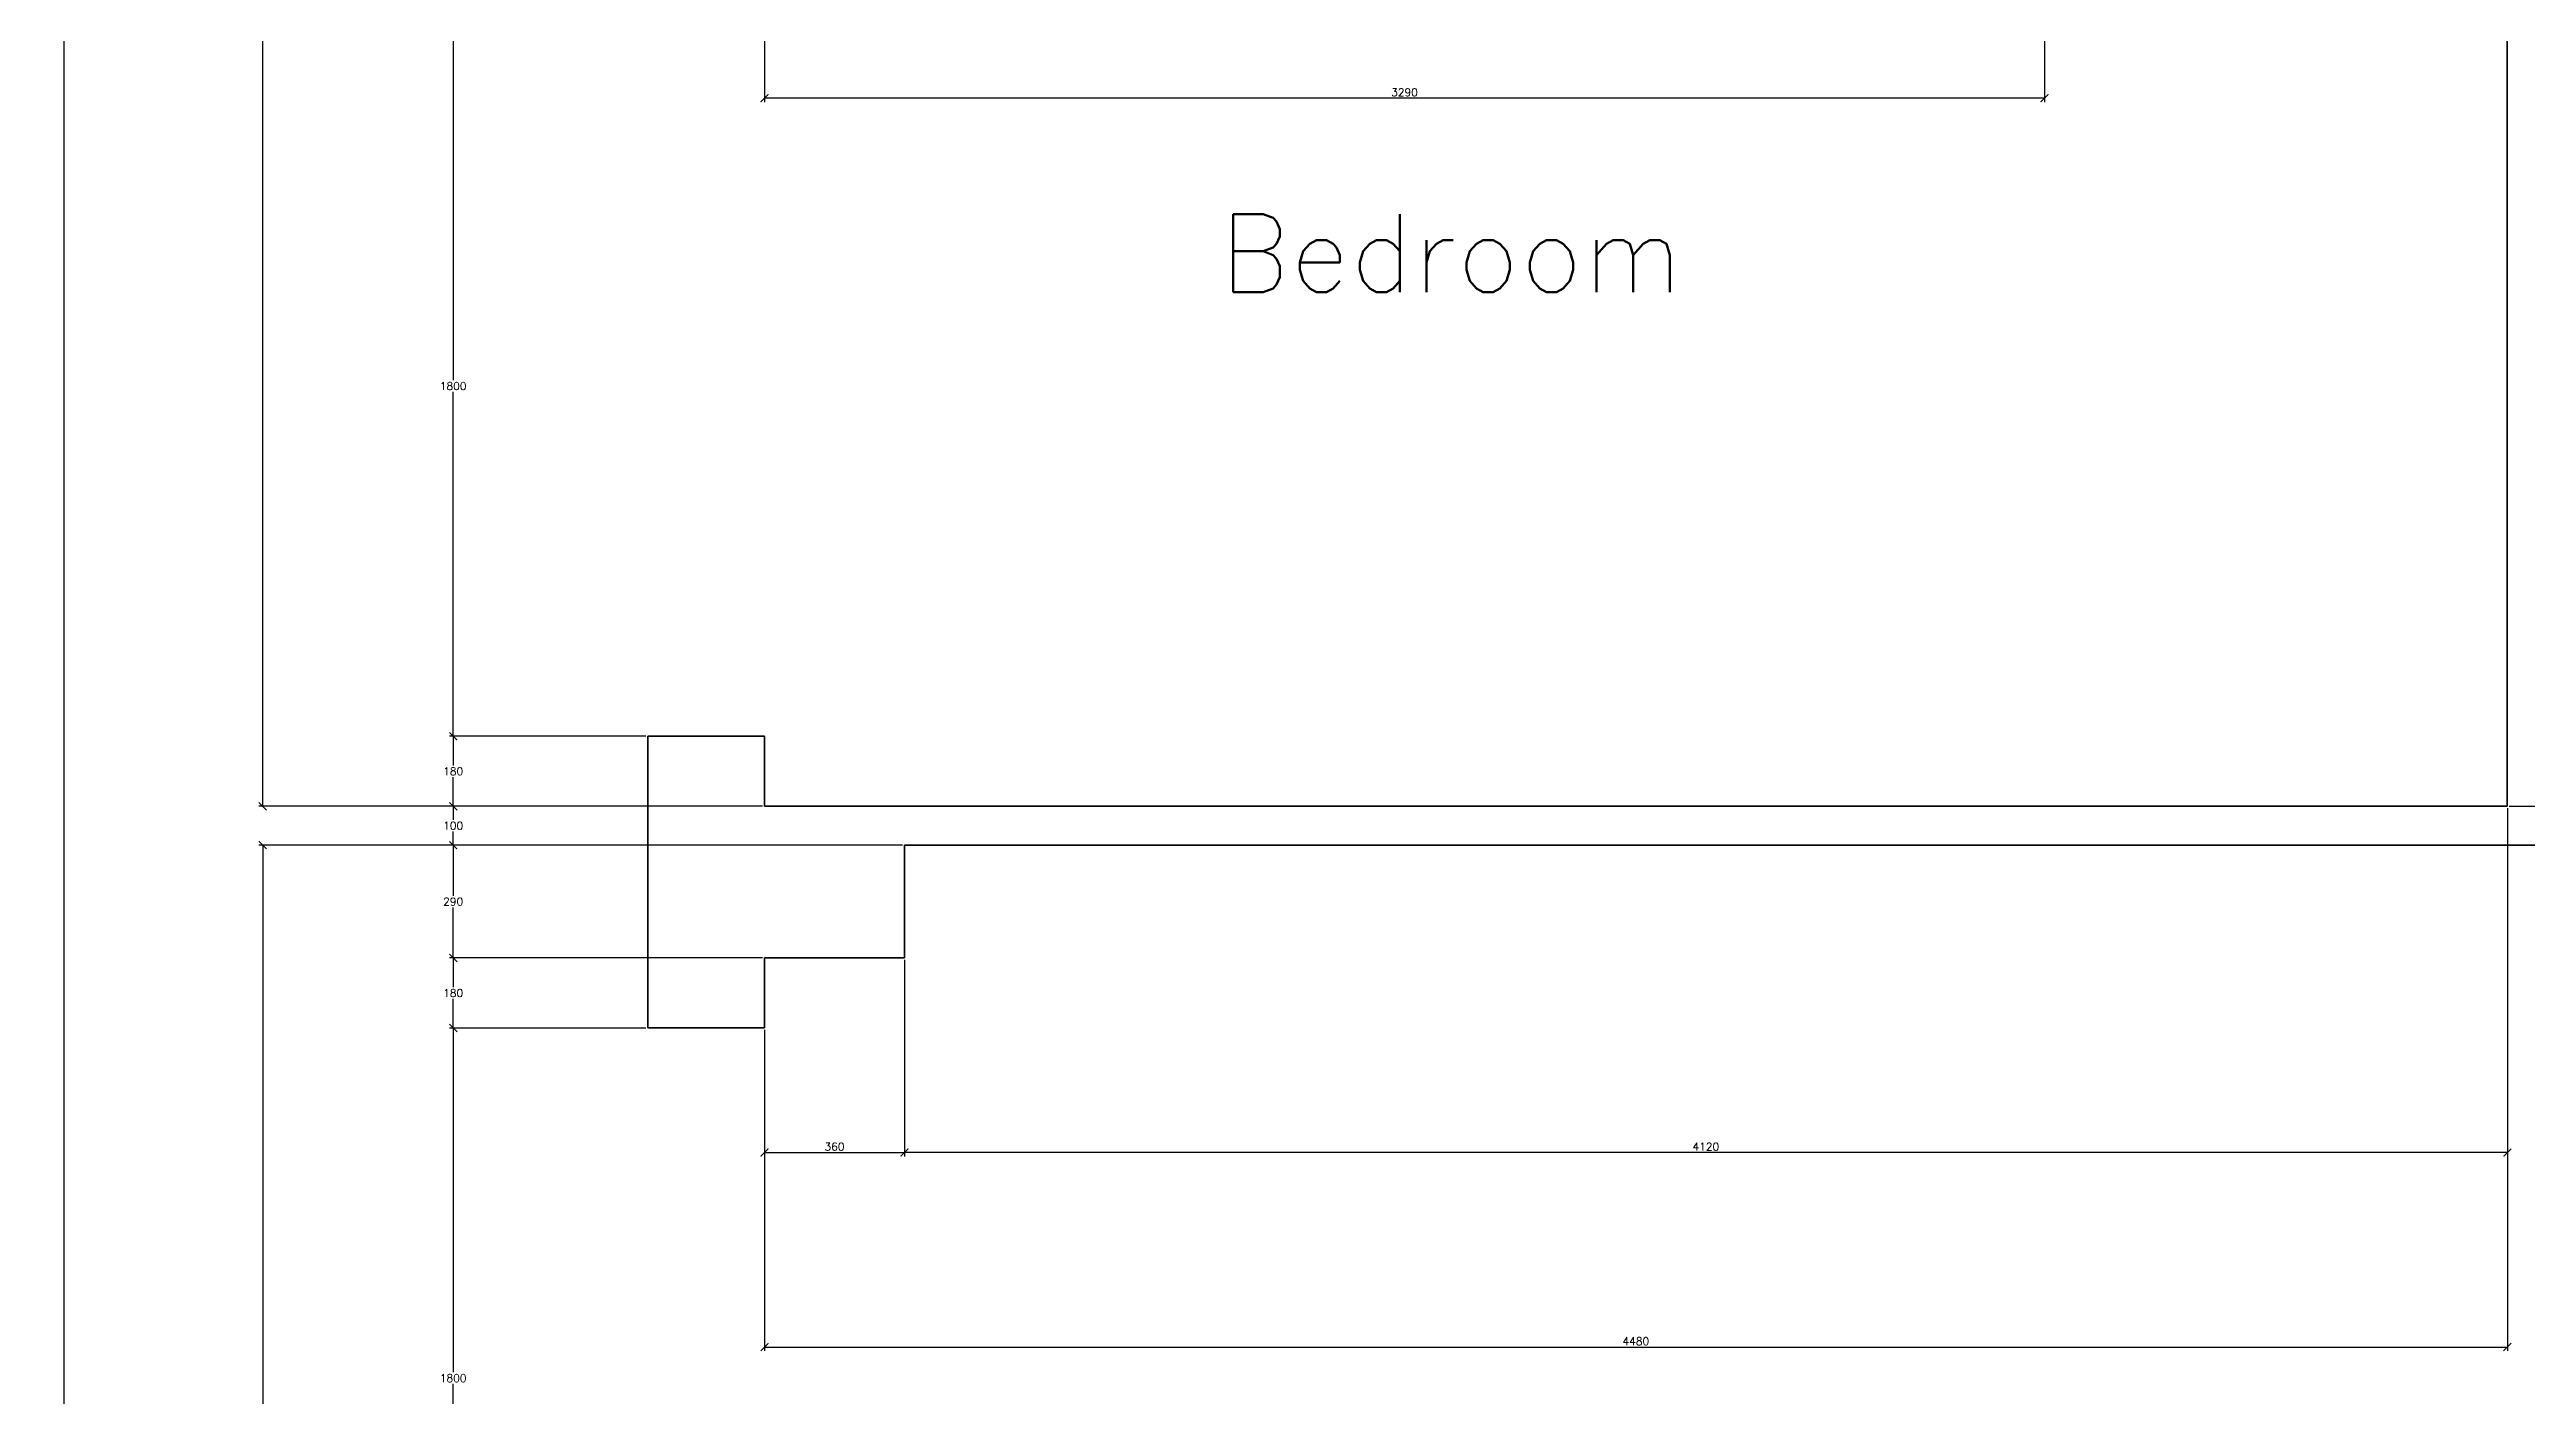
# Model space of a CAD drawing. Header units: millimetres. Extents: x -13274 to 77127, y -114744 to 1151.
# Drawn here: x 56877 to 63244, y -110777 to -107318 of the extents above; entities that cross this region are included whole.
import ezdxf

# ---------------------------------------------------------------- set-up
doc = ezdxf.new("R2010")
doc.units = ezdxf.units.MM
doc.header["$LTSCALE"] = 5
doc.layers.add('Dimension', color=1, linetype='Continuous')
doc.layers.add('text', color=1, linetype='Continuous')
doc.layers.add('Wall', color=7, linetype='Continuous', lineweight=35)
doc.styles.add('Roman', font='romans')
doc.styles.get("Standard").update_dxf_attribs({"font": 'simplex.shx'})
doc.dimstyles.new('Kevin ISO-25', dxfattribs={"dimscale": 8, "dimtxt": 2.5, "dimasz": 2.5, "dimexe": 1.25, "dimexo": 0.625, "dimtad": 1, "dimtih": 1, "dimtoh": 1, "dimdsep": 46, "dimtxsty": 'Standard', "dimblk": 'ARCHTICK', "dimcen": 2.5, "dimadec": 0, "dimazin": 0, "dimtfac": 1, "dimtix": 1, "dimtmove": 0, "dimatfit": 3, "dimfxl": 1, "dimarcsym": 0})

# ---------------------------------------------------------------- blocks, each defined once
blk = doc.blocks.new('_ArchTick')
at = {"color": 0, "linetype": 'ByBlock', "const_width": 0.15}
blk.add_lwpolyline([(-0.5, -0.5), (0.5, 0.5)], dxfattribs=at)
blk = doc.blocks.new('*D56')
at = {"layer": 'Defpoints', "color": 0, "transparency": 16777216}
for p in [(58715.2, -96352.8), (56915.2, -113432.8), (58715.2, -113432.8)]:
    blk.add_point(p, dxfattribs=at)
at = {"layer": 'Dimension', "color": 0, "lineweight": -2, "transparency": 16777216}
for p, q in [((58710.2, -96352.8), (56905.2, -96352.8)), ((56915.2, -96352.8), (56915.2, -104877.8)), ((56915.2, -113432.8), (56915.2, -104907.8)), ((58710.2, -113432.8), (56905.2, -113432.8))]:
    blk.add_line(p, q, dxfattribs=at)
at = {"layer": 'Dimension', "color": 0, "lineweight": -2, "transparency": 16777216, "xscale": 20, "yscale": 20, "zscale": 20}
for p, rotation in [((56915.2, -96352.8), 90), ((56915.2, -113432.8), 270)]:
    blk.add_blockref('_ArchTick', p, dxfattribs=dict(at, rotation=rotation))
at = {"layer": 'Dimension', "color": 0, "transparency": 16777216, "insert": (56915.2, -104892.8), "char_height": 20, "attachment_point": 5}
blk.add_mtext('17080', dxfattribs=at)
blk = doc.blocks.new('*D71')
at = {"layer": 'Defpoints', "color": 0, "transparency": 16777216}
for p in [(58415.2, -107282.8), (57915.2, -109082.8), (58415.2, -109082.8)]:
    blk.add_point(p, dxfattribs=at)
at = {"layer": 'Dimension', "color": 0, "lineweight": -2, "transparency": 16777216}
for p, q in [((58410.2, -107282.8), (57905.2, -107282.8)), ((57915.2, -107282.8), (57915.2, -108167.8)), ((57915.2, -109082.8), (57915.2, -108197.8)), ((58410.2, -109082.8), (57905.2, -109082.8))]:
    blk.add_line(p, q, dxfattribs=at)
at = {"layer": 'Dimension', "color": 0, "lineweight": -2, "transparency": 16777216, "xscale": 20, "yscale": 20, "zscale": 20}
for p, rotation in [((57915.2, -107282.8), 90), ((57915.2, -109082.8), 270)]:
    blk.add_blockref('_ArchTick', p, dxfattribs=dict(at, rotation=rotation))
at = {"layer": 'Dimension', "color": 0, "transparency": 16777216, "insert": (57915.2, -108182.8), "char_height": 20, "attachment_point": 5}
blk.add_mtext('1800', dxfattribs=at)
blk = doc.blocks.new('*D72')
at = {"layer": 'Defpoints', "color": 0, "transparency": 16777216}
for p in [(57915.2, -109082.8), (58415.2, -109082.8), (58715.2, -109262.8)]:
    blk.add_point(p, dxfattribs=at)
at = {"layer": 'Dimension', "color": 0, "lineweight": -2, "transparency": 16777216}
for p, q in [((58410.2, -109082.8), (57905.2, -109082.8)), ((57915.2, -109082.8), (57915.2, -109157.8)), ((57915.2, -109262.8), (57915.2, -109187.8)), ((58710.2, -109262.8), (57905.2, -109262.8))]:
    blk.add_line(p, q, dxfattribs=at)
at = {"layer": 'Dimension', "color": 0, "lineweight": -2, "transparency": 16777216, "xscale": 20, "yscale": 20, "zscale": 20}
for p, rotation in [((57915.2, -109082.8), 90), ((57915.2, -109262.8), 270)]:
    blk.add_blockref('_ArchTick', p, dxfattribs=dict(at, rotation=rotation))
at = {"layer": 'Dimension', "color": 0, "transparency": 16777216, "insert": (57915.2, -109172.8), "char_height": 20, "attachment_point": 5}
blk.add_mtext('180', dxfattribs=at)
blk = doc.blocks.new('*D73')
at = {"layer": 'Defpoints', "color": 0, "transparency": 16777216}
for p in [(58715.2, -109262.8), (57915.2, -109362.8), (59075.2, -109362.8)]:
    blk.add_point(p, dxfattribs=at)
at = {"layer": 'Dimension', "color": 0, "lineweight": -2, "transparency": 16777216}
for p, q in [((58710.2, -109262.8), (57905.2, -109262.8)), ((57915.2, -109262.8), (57915.2, -109297.8)), ((59070.2, -109362.8), (57905.2, -109362.8)), ((57915.2, -109362.8), (57915.2, -109327.8))]:
    blk.add_line(p, q, dxfattribs=at)
at = {"layer": 'Dimension', "color": 0, "lineweight": -2, "transparency": 16777216, "xscale": 20, "yscale": 20, "zscale": 20}
for p, rotation in [((57915.2, -109262.8), 90), ((57915.2, -109362.8), 270)]:
    blk.add_blockref('_ArchTick', p, dxfattribs=dict(at, rotation=rotation))
at = {"layer": 'Dimension', "color": 0, "transparency": 16777216, "insert": (57915.2, -109312.8), "char_height": 20, "attachment_point": 5}
blk.add_mtext('100', dxfattribs=at)
blk = doc.blocks.new('*D74')
at = {"layer": 'Defpoints', "color": 0, "transparency": 16777216}
for p in [(59075.2, -109362.8), (57915.2, -109652.8), (58715.2, -109652.8)]:
    blk.add_point(p, dxfattribs=at)
at = {"layer": 'Dimension', "color": 0, "lineweight": -2, "transparency": 16777216}
for p, q in [((59070.2, -109362.8), (57905.2, -109362.8)), ((57915.2, -109362.8), (57915.2, -109492.8)), ((57915.2, -109652.8), (57915.2, -109522.8)), ((58710.2, -109652.8), (57905.2, -109652.8))]:
    blk.add_line(p, q, dxfattribs=at)
at = {"layer": 'Dimension', "color": 0, "lineweight": -2, "transparency": 16777216, "xscale": 20, "yscale": 20, "zscale": 20}
for p, rotation in [((57915.2, -109362.8), 90), ((57915.2, -109652.8), 270)]:
    blk.add_blockref('_ArchTick', p, dxfattribs=dict(at, rotation=rotation))
at = {"layer": 'Dimension', "color": 0, "transparency": 16777216, "insert": (57915.2, -109507.8), "char_height": 20, "attachment_point": 5}
blk.add_mtext('290', dxfattribs=at)
blk = doc.blocks.new('*D75')
at = {"layer": 'Defpoints', "color": 0, "transparency": 16777216}
for p in [(58715.2, -109652.8), (57915.2, -109832.8), (58415.2, -109832.8)]:
    blk.add_point(p, dxfattribs=at)
at = {"layer": 'Dimension', "color": 0, "lineweight": -2, "transparency": 16777216}
for p, q in [((58710.2, -109652.8), (57905.2, -109652.8)), ((57915.2, -109652.8), (57915.2, -109727.8)), ((57915.2, -109832.8), (57915.2, -109757.8)), ((58410.2, -109832.8), (57905.2, -109832.8))]:
    blk.add_line(p, q, dxfattribs=at)
at = {"layer": 'Dimension', "color": 0, "lineweight": -2, "transparency": 16777216, "xscale": 20, "yscale": 20, "zscale": 20}
for p, rotation in [((57915.2, -109652.8), 90), ((57915.2, -109832.8), 270)]:
    blk.add_blockref('_ArchTick', p, dxfattribs=dict(at, rotation=rotation))
at = {"layer": 'Dimension', "color": 0, "transparency": 16777216, "insert": (57915.2, -109742.8), "char_height": 20, "attachment_point": 5}
blk.add_mtext('180', dxfattribs=at)
blk = doc.blocks.new('*D76')
at = {"layer": 'Defpoints', "color": 0, "transparency": 16777216}
for p in [(58415.2, -109832.8), (57915.2, -111632.8), (58415.2, -111632.8)]:
    blk.add_point(p, dxfattribs=at)
at = {"layer": 'Dimension', "color": 0, "lineweight": -2, "transparency": 16777216}
for p, q in [((58410.2, -109832.8), (57905.2, -109832.8)), ((57915.2, -109832.8), (57915.2, -110717.8)), ((57915.2, -111632.8), (57915.2, -110747.8)), ((58410.2, -111632.8), (57905.2, -111632.8))]:
    blk.add_line(p, q, dxfattribs=at)
at = {"layer": 'Dimension', "color": 0, "lineweight": -2, "transparency": 16777216, "xscale": 20, "yscale": 20, "zscale": 20}
for p, rotation in [((57915.2, -109832.8), 90), ((57915.2, -111632.8), 270)]:
    blk.add_blockref('_ArchTick', p, dxfattribs=dict(at, rotation=rotation))
at = {"layer": 'Dimension', "color": 0, "transparency": 16777216, "insert": (57915.2, -110732.8), "char_height": 20, "attachment_point": 5}
blk.add_mtext('1800', dxfattribs=at)
blk = doc.blocks.new('*D80')
at = {"layer": 'Defpoints', "color": 0, "transparency": 16777216}
for p in [(58715.2, -104432.8), (57425.3, -109262.8), (58715.2, -109262.8)]:
    blk.add_point(p, dxfattribs=at)
at = {"layer": 'Dimension', "color": 0, "lineweight": -2, "transparency": 16777216}
for p, q in [((58710.2, -104432.8), (57415.3, -104432.8)), ((57425.3, -104432.8), (57425.3, -106832.8)), ((57425.3, -109262.8), (57425.3, -106862.8)), ((58710.2, -109262.8), (57415.3, -109262.8))]:
    blk.add_line(p, q, dxfattribs=at)
at = {"layer": 'Dimension', "color": 0, "lineweight": -2, "transparency": 16777216, "xscale": 20, "yscale": 20, "zscale": 20}
for p, rotation in [((57425.3, -104432.8), 90), ((57425.3, -109262.8), 270)]:
    blk.add_blockref('_ArchTick', p, dxfattribs=dict(at, rotation=rotation))
at = {"layer": 'Dimension', "color": 0, "transparency": 16777216, "insert": (57425.3, -106847.8), "char_height": 20, "attachment_point": 5}
blk.add_mtext('4830', dxfattribs=at)
blk = doc.blocks.new('*D81')
at = {"layer": 'Defpoints', "color": 0, "transparency": 16777216}
for p in [(59075.2, -109362.8), (57425.3, -113432.8), (59075.2, -113432.8)]:
    blk.add_point(p, dxfattribs=at)
at = {"layer": 'Dimension', "color": 0, "lineweight": -2, "transparency": 16777216}
for p, q in [((59070.2, -109362.8), (57415.3, -109362.8)), ((57425.3, -109362.8), (57425.3, -111382.8)), ((57425.3, -113432.8), (57425.3, -111412.8)), ((59070.2, -113432.8), (57415.3, -113432.8))]:
    blk.add_line(p, q, dxfattribs=at)
at = {"layer": 'Dimension', "color": 0, "lineweight": -2, "transparency": 16777216, "xscale": 20, "yscale": 20, "zscale": 20}
for p, rotation in [((57425.3, -109362.8), 90), ((57425.3, -113432.8), 270)]:
    blk.add_blockref('_ArchTick', p, dxfattribs=dict(at, rotation=rotation))
at = {"layer": 'Dimension', "color": 0, "transparency": 16777216, "insert": (57425.3, -111397.8), "char_height": 20, "attachment_point": 5}
blk.add_mtext('4070', dxfattribs=at)
blk = doc.blocks.new('*D114')
at = {"layer": 'Defpoints', "color": 0, "transparency": 16777216}
for p in [(63195.2, -109262.8), (59075.2, -109652.8), (59075.2, -110152.8)]:
    blk.add_point(p, dxfattribs=at)
at = {"layer": 'Dimension', "color": 0, "lineweight": -2, "transparency": 16777216}
for p, q in [((63195.2, -109267.8), (63195.2, -110162.8)), ((59075.2, -109657.8), (59075.2, -110162.8)), ((63195.2, -110152.8), (59075.2, -110152.8))]:
    blk.add_line(p, q, dxfattribs=at)
at = {"layer": 'Dimension', "color": 0, "lineweight": -2, "transparency": 16777216, "xscale": 20, "yscale": 20, "zscale": 20, "rotation": 180}
blk.add_blockref('_ArchTick', (59075.2, -110152.8), dxfattribs=at)
at = {"layer": 'Dimension', "color": 0, "lineweight": -2, "transparency": 16777216, "xscale": 20, "yscale": 20, "zscale": 20}
blk.add_blockref('_ArchTick', (63195.2, -110152.8), dxfattribs=at)
at = {"layer": 'Dimension', "color": 0, "transparency": 16777216, "insert": (61135.2, -110137.8), "char_height": 20, "attachment_point": 5}
blk.add_mtext('4120', dxfattribs=at)
blk = doc.blocks.new('*D115')
at = {"layer": 'Defpoints', "color": 0, "transparency": 16777216}
for p in [(59075.2, -109652.8), (58715.2, -109832.8), (59075.2, -110152.8)]:
    blk.add_point(p, dxfattribs=at)
at = {"layer": 'Dimension', "color": 0, "lineweight": -2, "transparency": 16777216}
for p, q in [((59075.2, -109657.8), (59075.2, -110162.8)), ((58715.2, -109837.8), (58715.2, -110162.8)), ((58715.2, -110152.8), (59075.2, -110152.8))]:
    blk.add_line(p, q, dxfattribs=at)
at = {"layer": 'Dimension', "color": 0, "lineweight": -2, "transparency": 16777216, "xscale": 20, "yscale": 20, "zscale": 20, "rotation": 180}
blk.add_blockref('_ArchTick', (58715.2, -110152.8), dxfattribs=at)
at = {"layer": 'Dimension', "color": 0, "lineweight": -2, "transparency": 16777216, "xscale": 20, "yscale": 20, "zscale": 20}
blk.add_blockref('_ArchTick', (59075.2, -110152.8), dxfattribs=at)
at = {"layer": 'Dimension', "color": 0, "transparency": 16777216, "insert": (58895.2, -110137.8), "char_height": 20, "attachment_point": 5}
blk.add_mtext('360', dxfattribs=at)
blk = doc.blocks.new('*D116')
at = {"layer": 'Defpoints', "color": 0, "transparency": 16777216}
for p in [(63195.2, -109262.8), (58715.2, -109832.8), (63195.2, -110652.8)]:
    blk.add_point(p, dxfattribs=at)
at = {"layer": 'Dimension', "color": 0, "lineweight": -2, "transparency": 16777216}
for p, q in [((63195.2, -109267.8), (63195.2, -110662.8)), ((58715.2, -109837.8), (58715.2, -110662.8)), ((58715.2, -110652.8), (63195.2, -110652.8))]:
    blk.add_line(p, q, dxfattribs=at)
at = {"layer": 'Dimension', "color": 0, "lineweight": -2, "transparency": 16777216, "xscale": 20, "yscale": 20, "zscale": 20, "rotation": 180}
blk.add_blockref('_ArchTick', (58715.2, -110652.8), dxfattribs=at)
at = {"layer": 'Dimension', "color": 0, "lineweight": -2, "transparency": 16777216, "xscale": 20, "yscale": 20, "zscale": 20}
blk.add_blockref('_ArchTick', (63195.2, -110652.8), dxfattribs=at)
at = {"layer": 'Dimension', "color": 0, "transparency": 16777216, "insert": (60955.2, -110637.8), "char_height": 20, "attachment_point": 5}
blk.add_mtext('4480', dxfattribs=at)
blk = doc.blocks.new('*D120')
at = {"layer": 'Defpoints', "color": 0, "transparency": 16777216}
for p in [(62005.2, -106342.8), (58715.2, -107282.8), (58715.2, -107442.8)]:
    blk.add_point(p, dxfattribs=at)
at = {"layer": 'Dimension', "color": 0, "lineweight": -2, "transparency": 16777216}
for p, q in [((62005.2, -106347.8), (62005.2, -107452.8)), ((58715.2, -107287.8), (58715.2, -107452.8)), ((62005.2, -107442.8), (58715.2, -107442.8))]:
    blk.add_line(p, q, dxfattribs=at)
at = {"layer": 'Dimension', "color": 0, "lineweight": -2, "transparency": 16777216, "xscale": 20, "yscale": 20, "zscale": 20, "rotation": 180}
blk.add_blockref('_ArchTick', (58715.2, -107442.8), dxfattribs=at)
at = {"layer": 'Dimension', "color": 0, "lineweight": -2, "transparency": 16777216, "xscale": 20, "yscale": 20, "zscale": 20}
blk.add_blockref('_ArchTick', (62005.2, -107442.8), dxfattribs=at)
at = {"layer": 'Dimension', "color": 0, "transparency": 16777216, "insert": (60360.2, -107427.8), "char_height": 20, "attachment_point": 5}
blk.add_mtext('3290', dxfattribs=at)
blk = doc.blocks.new('*D121')
at = {"layer": 'Defpoints', "color": 0, "transparency": 16777216}
for p in [(63295.2, -107352.8), (63795.2, -107352.8), (63195.2, -109262.8)]:
    blk.add_point(p, dxfattribs=at)
at = {"layer": 'Dimension', "color": 0, "lineweight": -2, "transparency": 16777216}
for p, q in [((63795.2, -107352.8), (63795.2, -108292.8)), ((63795.2, -109262.8), (63795.2, -108322.8)), ((63200.2, -109262.8), (63805.2, -109262.8))]:
    blk.add_line(p, q, dxfattribs=at)
at = {"layer": 'Dimension', "color": 0, "lineweight": -2, "transparency": 16777216, "xscale": 20, "yscale": 20, "zscale": 20}
for p, rotation in [((63795.2, -107352.8), 90), ((63795.2, -109262.8), 270)]:
    blk.add_blockref('_ArchTick', p, dxfattribs=dict(at, rotation=rotation))
at = {"layer": 'Dimension', "color": 0, "transparency": 16777216, "insert": (63795.2, -108307.8), "char_height": 20, "attachment_point": 5}
blk.add_mtext('1910', dxfattribs=at)

msp = doc.modelspace()

# ---------------------------------------------------------------- linework, layer by layer
at = {"layer": 'Wall'}
for p, q in [((63195.16, -106192.77), (63195.16, -109262.77)), ((58715.16, -109082.77), (58415.16, -109082.77)), ((58415.16, -109082.77), (58415.16, -109832.77)), ((58715.16, -109262.77), (58715.16, -109082.77)), ((59075.16, -109262.77), (58715.16, -109262.77)), ((59075.16, -109262.77), (63195.16, -109262.77)), ((59075.16, -109652.77), (59075.16, -109362.77)), ((59075.16, -109362.77), (63295.16, -109362.77)), ((58715.16, -109832.77), (58715.16, -109652.77)), ((58715.16, -109652.77), (59075.16, -109652.77)), ((58415.16, -109832.77), (58715.16, -109832.77))]:
    msp.add_line(p, q, dxfattribs=at)

# ---------------------------------------------------------------- texts
at = {"layer": 'text', "insert": (59885.299, -107741.14), "char_height": 200, "attachment_point": 1, "style": 'Roman'}
msp.add_mtext_dynamic_manual_height_columns('Bedroom  ', width=1947.95209, gutter_width=50, heights=[0], dxfattribs=at)

# ---------------------------------------------------------------- dimensions: what is measured, and where the dimension line sits
at = {"layer": 'Dimension', "color": 1}
for base, p1, p2, picture, middle in [((56915.16, -113432.77), (58715.16, -96352.77), (58715.16, -113432.77), '*D56', (56915.16, -104892.77)), ((57425.271, -109262.77), (58715.16, -104432.77), (58715.16, -109262.77), '*D80', (57425.271, -106847.77)), ((57915.16, -109082.77), (58415.16, -107282.77), (58415.16, -109082.77), '*D71', (57915.16, -108182.77)), ((57915.16, -109082.77), (58715.16, -109262.77), (58415.16, -109082.77), '*D72', (57915.16, -109172.77)), ((57915.16, -109362.77), (58715.16, -109262.77), (59075.16, -109362.77), '*D73', (57915.16, -109312.77)), ((57425.271, -113432.77), (59075.16, -109362.77), (59075.16, -113432.77), '*D81', (57425.271, -111397.77)), ((57915.16, -109652.77), (59075.16, -109362.77), (58715.16, -109652.77), '*D74', (57915.16, -109507.77)), ((57915.16, -109832.77), (58715.16, -109652.77), (58415.16, -109832.77), '*D75', (57915.16, -109742.77)), ((57915.16, -111632.77), (58415.16, -109832.77), (58415.16, -111632.77), '*D76', (57915.16, -110732.77))]:
    dim = msp.add_linear_dim(base=base, p1=p1, p2=p2, angle=90, dimstyle='Kevin ISO-25', dxfattribs=at)
    dim.commit()
    dim.dimension.update_dxf_attribs({"geometry": picture, "text_midpoint": middle})
dim = msp.add_linear_dim(base=(58715.16, -107442.77), p1=(62005.16, -106342.77), p2=(58715.16, -107282.77), dimstyle='Kevin ISO-25', override={"dimse1": 0}, dxfattribs=at)
dim.commit()
dim.dimension.update_dxf_attribs({"geometry": '*D120', "text_midpoint": (60360.16, -107427.77)})
dim = msp.add_linear_dim(base=(63795.16, -107352.77), p1=(63195.16, -109262.77), p2=(63295.16, -107352.77), angle=90, dimstyle='Kevin ISO-25', override={"dimse2": 1}, dxfattribs=at)
dim.commit()
dim.dimension.update_dxf_attribs({"geometry": '*D121', "text_midpoint": (63795.16, -108307.77)})
for base, p1, p2, picture, middle in [((63195.16, -110652.77), (58715.16, -109832.77), (63195.16, -109262.77), '*D116', (60955.16, -110637.77)), ((59075.16, -110152.77), (63195.16, -109262.77), (59075.16, -109652.77), '*D114', (61135.16, -110137.77)), ((59075.16, -110152.77), (58715.16, -109832.77), (59075.16, -109652.77), '*D115', (58895.16, -110137.77))]:
    dim = msp.add_linear_dim(base=base, p1=p1, p2=p2, dimstyle='Kevin ISO-25', dxfattribs=at)
    dim.commit()
    dim.dimension.update_dxf_attribs({"geometry": picture, "text_midpoint": middle})

doc.saveas('drawing.dxf')
